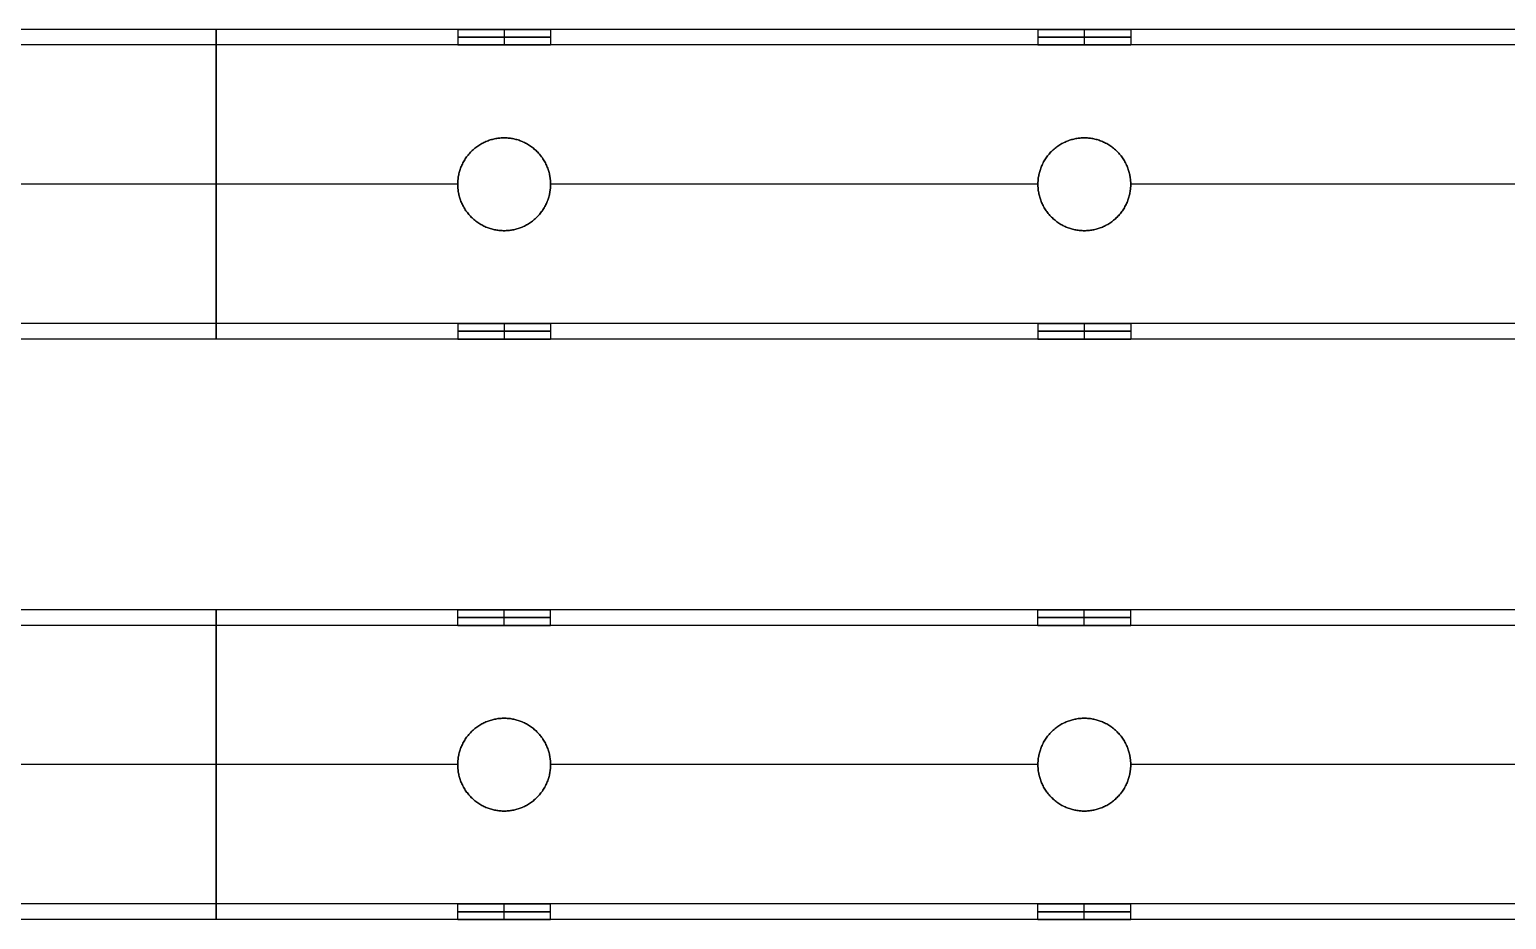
# Model space of a CAD drawing. Header units: millimetres. Extents: x -5956 to -4640, y -5088 to -3772.
# Drawn here: x -5022 to -4831, y -4487.4 to -4372.4 of the extents above; entities that cross this region are included whole.
import ezdxf

# ---------------------------------------------------------------- set-up
doc = ezdxf.new("R2010")
doc.units = ezdxf.units.MM
doc.header["$MEASUREMENT"] = 0
doc.layers.add('staal', color=5, linetype='Continuous', true_color=0x0000ff)

msp = doc.modelspace()

# ---------------------------------------------------------------- linework, layer by layer
at = {"layer": 'staal'}
for p, q in [((-4966.61, -4372.39, -404.81), (-4966.61, -4374.39, -404.81)), ((-4960.61, -4372.39, -398.81), (-4960.61, -4374.39, -398.81)), ((-4960.61, -4372.39, -410.81), (-4960.61, -4374.39, -410.81)), ((-4954.61, -4372.39, -404.81), (-4954.61, -4374.39, -404.81)), ((-4891.61, -4372.39, -404.81), (-4891.61, -4374.39, -404.81)), ((-4885.61, -4372.39, -398.81), (-4885.61, -4374.39, -398.81)), ((-4885.61, -4372.39, -410.81), (-4885.61, -4374.39, -410.81)), ((-4879.61, -4372.39, -404.81), (-4879.61, -4374.39, -404.81)), ((-4960.61, -4386.39, -422.81), (-4960.61, -4386.39, -424.81)), ((-4960.61, -4386.39, -384.81), (-4960.61, -4386.39, -386.81)), ((-4885.61, -4386.39, -422.81), (-4885.61, -4386.39, -424.81)), ((-4885.61, -4386.39, -384.81), (-4885.61, -4386.39, -386.81)), ((-4966.61, -4392.39, -422.81), (-4966.61, -4392.39, -424.81)), ((-4966.61, -4392.39, -384.81), (-4966.61, -4392.39, -386.81)), ((-4954.61, -4392.39, -422.81), (-4954.61, -4392.39, -424.81)), ((-4954.61, -4392.39, -384.81), (-4954.61, -4392.39, -386.81)), ((-4891.61, -4392.39, -422.81), (-4891.61, -4392.39, -424.81)), ((-4891.61, -4392.39, -384.81), (-4891.61, -4392.39, -386.81)), ((-4879.61, -4392.39, -422.81), (-4879.61, -4392.39, -424.81)), ((-4879.61, -4392.39, -384.81), (-4879.61, -4392.39, -386.81)), ((-4960.61, -4398.39, -422.81), (-4960.61, -4398.39, -424.81)), ((-4960.61, -4398.39, -384.81), (-4960.61, -4398.39, -386.81)), ((-4885.61, -4398.39, -422.81), (-4885.61, -4398.39, -424.81)), ((-4885.61, -4398.39, -384.81), (-4885.61, -4398.39, -386.81)), ((-4966.61, -4410.39, -404.81), (-4966.61, -4412.39, -404.81)), ((-4960.61, -4410.39, -398.81), (-4960.61, -4412.39, -398.81)), ((-4960.61, -4410.39, -410.81), (-4960.61, -4412.39, -410.81)), ((-4954.61, -4410.39, -404.81), (-4954.61, -4412.39, -404.81)), ((-4891.61, -4410.39, -404.81), (-4891.61, -4412.39, -404.81)), ((-4885.61, -4410.39, -398.81), (-4885.61, -4412.39, -398.81)), ((-4885.61, -4410.39, -410.81), (-4885.61, -4412.39, -410.81)), ((-4879.61, -4410.39, -404.81), (-4879.61, -4412.39, -404.81)), ((-4966.61, -4449.39, 1641.01), (-4966.61, -4447.39, 1641.01)), ((-4960.61, -4449.39, 1647.01), (-4960.61, -4447.39, 1647.01)), ((-4960.61, -4449.39, 1635.01), (-4960.61, -4447.39, 1635.01)), ((-4954.61, -4449.39, 1641.01), (-4954.61, -4447.39, 1641.01)), ((-4891.61, -4449.39, 1641.01), (-4891.61, -4447.39, 1641.01)), ((-4885.61, -4449.39, 1647.01), (-4885.61, -4447.39, 1647.01)), ((-4885.61, -4449.39, 1635.01), (-4885.61, -4447.39, 1635.01)), ((-4879.61, -4449.39, 1641.01), (-4879.61, -4447.39, 1641.01)), ((-4960.61, -4461.39, 1623.01), (-4960.61, -4461.39, 1621.01)), ((-4960.61, -4461.39, 1661.01), (-4960.61, -4461.39, 1659.01)), ((-4885.61, -4461.39, 1623.01), (-4885.61, -4461.39, 1621.01)), ((-4885.61, -4461.39, 1661.01), (-4885.61, -4461.39, 1659.01)), ((-4966.61, -4467.39, 1623.01), (-4966.61, -4467.39, 1621.01)), ((-4966.61, -4467.39, 1661.01), (-4966.61, -4467.39, 1659.01)), ((-4954.61, -4467.39, 1623.01), (-4954.61, -4467.39, 1621.01)), ((-4954.61, -4467.39, 1661.01), (-4954.61, -4467.39, 1659.01)), ((-4891.61, -4467.39, 1623.01), (-4891.61, -4467.39, 1621.01)), ((-4891.61, -4467.39, 1661.01), (-4891.61, -4467.39, 1659.01)), ((-4879.61, -4467.39, 1623.01), (-4879.61, -4467.39, 1621.01)), ((-4879.61, -4467.39, 1661.01), (-4879.61, -4467.39, 1659.01)), ((-4960.61, -4473.39, 1623.01), (-4960.61, -4473.39, 1621.01)), ((-4960.61, -4473.39, 1661.01), (-4960.61, -4473.39, 1659.01)), ((-4885.61, -4473.39, 1623.01), (-4885.61, -4473.39, 1621.01)), ((-4885.61, -4473.39, 1661.01), (-4885.61, -4473.39, 1659.01)), ((-4966.61, -4487.39, 1641.01), (-4966.61, -4485.39, 1641.01)), ((-4960.61, -4487.39, 1647.01), (-4960.61, -4485.39, 1647.01)), ((-4960.61, -4487.39, 1635.01), (-4960.61, -4485.39, 1635.01)), ((-4954.61, -4487.39, 1641.01), (-4954.61, -4485.39, 1641.01)), ((-4891.61, -4487.39, 1641.01), (-4891.61, -4485.39, 1641.01)), ((-4885.61, -4487.39, 1647.01), (-4885.61, -4485.39, 1647.01)), ((-4885.61, -4487.39, 1635.01), (-4885.61, -4485.39, 1635.01)), ((-4879.61, -4487.39, 1641.01), (-4879.61, -4485.39, 1641.01))]:
    msp.add_line(p, q, dxfattribs=at)
for points in [[(-4680.11, -4372.39, -424.81), (-4997.86, -4372.39, -424.81), (-5315.61, -4372.39, -424.81)], [(-4680.11, -4372.39, -384.81), (-4997.86, -4372.39, -384.81), (-5315.61, -4372.39, -384.81)], [(-4966.61, -4372.39, -404.81), (-4998.11, -4372.39, -404.81), (-5029.61, -4372.39, -404.81)], [(-4997.86, -4372.39, -424.81), (-4997.86, -4392.39, -424.81), (-4997.86, -4412.39, -424.81)], [(-4997.86, -4412.39, -384.81), (-4997.86, -4392.39, -384.81), (-4997.86, -4372.39, -384.81)], [(-4997.86, -4372.39, -384.81), (-4997.86, -4372.39, -404.81), (-4997.86, -4372.39, -424.81)], [(-4891.61, -4372.39, -404.81), (-4923.11, -4372.39, -404.81), (-4954.61, -4372.39, -404.81)], [(-4816.61, -4372.39, -404.81), (-4848.11, -4372.39, -404.81), (-4879.61, -4372.39, -404.81)], [(-4680.11, -4374.39, -422.81), (-4997.86, -4374.39, -422.81), (-5315.61, -4374.39, -422.81)], [(-4680.11, -4374.39, -386.81), (-4997.86, -4374.39, -386.81), (-5315.61, -4374.39, -386.81)], [(-4966.61, -4374.39, -404.81), (-4998.11, -4374.39, -404.81), (-5029.61, -4374.39, -404.81)], [(-4997.86, -4410.39, -422.81), (-4997.86, -4392.39, -422.81), (-4997.86, -4374.39, -422.81)], [(-4997.86, -4374.39, -422.81), (-4997.86, -4374.39, -404.81), (-4997.86, -4374.39, -386.81)], [(-4997.86, -4374.39, -386.81), (-4997.86, -4392.39, -386.81), (-4997.86, -4410.39, -386.81)], [(-4891.61, -4374.39, -404.81), (-4923.11, -4374.39, -404.81), (-4954.61, -4374.39, -404.81)], [(-4816.61, -4374.39, -404.81), (-4848.11, -4374.39, -404.81), (-4879.61, -4374.39, -404.81)], [(-4966.61, -4392.39, -424.81), (-4998.11, -4392.39, -424.81), (-5029.61, -4392.39, -424.81)], [(-4966.61, -4392.39, -384.81), (-4998.11, -4392.39, -384.81), (-5029.61, -4392.39, -384.81)], [(-4966.61, -4392.39, -422.81), (-4998.11, -4392.39, -422.81), (-5029.61, -4392.39, -422.81)], [(-4966.61, -4392.39, -386.81), (-4998.11, -4392.39, -386.81), (-5029.61, -4392.39, -386.81)], [(-4891.61, -4392.39, -424.81), (-4923.11, -4392.39, -424.81), (-4954.61, -4392.39, -424.81)], [(-4891.61, -4392.39, -384.81), (-4923.11, -4392.39, -384.81), (-4954.61, -4392.39, -384.81)], [(-4891.61, -4392.39, -422.81), (-4923.11, -4392.39, -422.81), (-4954.61, -4392.39, -422.81)], [(-4891.61, -4392.39, -386.81), (-4923.11, -4392.39, -386.81), (-4954.61, -4392.39, -386.81)], [(-4816.61, -4392.39, -424.81), (-4848.11, -4392.39, -424.81), (-4879.61, -4392.39, -424.81)], [(-4816.61, -4392.39, -384.81), (-4848.11, -4392.39, -384.81), (-4879.61, -4392.39, -384.81)], [(-4816.61, -4392.39, -422.81), (-4848.11, -4392.39, -422.81), (-4879.61, -4392.39, -422.81)], [(-4816.61, -4392.39, -386.81), (-4848.11, -4392.39, -386.81), (-4879.61, -4392.39, -386.81)], [(-4680.11, -4410.39, -422.81), (-4997.86, -4410.39, -422.81), (-5315.61, -4410.39, -422.81)], [(-4680.11, -4410.39, -386.81), (-4997.86, -4410.39, -386.81), (-5315.61, -4410.39, -386.81)], [(-4966.61, -4410.39, -404.81), (-4998.11, -4410.39, -404.81), (-5029.61, -4410.39, -404.81)], [(-4997.86, -4410.39, -386.81), (-4997.86, -4410.39, -404.81), (-4997.86, -4410.39, -422.81)], [(-4891.61, -4410.39, -404.81), (-4923.11, -4410.39, -404.81), (-4954.61, -4410.39, -404.81)], [(-4816.61, -4410.39, -404.81), (-4848.11, -4410.39, -404.81), (-4879.61, -4410.39, -404.81)], [(-4680.11, -4412.39, -424.81), (-4997.86, -4412.39, -424.81), (-5315.61, -4412.39, -424.81)], [(-4680.11, -4412.39, -384.81), (-4997.86, -4412.39, -384.81), (-5315.61, -4412.39, -384.81)], [(-4966.61, -4412.39, -404.81), (-4998.11, -4412.39, -404.81), (-5029.61, -4412.39, -404.81)], [(-4997.86, -4412.39, -424.81), (-4997.86, -4412.39, -404.81), (-4997.86, -4412.39, -384.81)], [(-4891.61, -4412.39, -404.81), (-4923.11, -4412.39, -404.81), (-4954.61, -4412.39, -404.81)], [(-4816.61, -4412.39, -404.81), (-4848.11, -4412.39, -404.81), (-4879.61, -4412.39, -404.81)], [(-4680.11, -4447.39, 1621.01), (-4997.86, -4447.39, 1621.01), (-5315.61, -4447.39, 1621.01)], [(-4680.11, -4447.39, 1661.01), (-4997.86, -4447.39, 1661.01), (-5315.61, -4447.39, 1661.01)], [(-4966.61, -4447.39, 1641.01), (-4998.11, -4447.39, 1641.01), (-5029.61, -4447.39, 1641.01)], [(-4997.86, -4487.39, 1621.01), (-4997.86, -4467.39, 1621.01), (-4997.86, -4447.39, 1621.01)], [(-4997.86, -4447.39, 1621.01), (-4997.86, -4447.39, 1641.01), (-4997.86, -4447.39, 1661.01)], [(-4997.86, -4447.39, 1661.01), (-4997.86, -4467.39, 1661.01), (-4997.86, -4487.39, 1661.01)], [(-4891.61, -4447.39, 1641.01), (-4923.11, -4447.39, 1641.01), (-4954.61, -4447.39, 1641.01)], [(-4816.61, -4447.39, 1641.01), (-4848.11, -4447.39, 1641.01), (-4879.61, -4447.39, 1641.01)], [(-4680.11, -4449.39, 1623.01), (-4997.86, -4449.39, 1623.01), (-5315.61, -4449.39, 1623.01)], [(-4680.11, -4449.39, 1659.01), (-4997.86, -4449.39, 1659.01), (-5315.61, -4449.39, 1659.01)], [(-4966.61, -4449.39, 1641.01), (-4998.11, -4449.39, 1641.01), (-5029.61, -4449.39, 1641.01)], [(-4997.86, -4449.39, 1659.01), (-4997.86, -4449.39, 1641.01), (-4997.86, -4449.39, 1623.01)], [(-4997.86, -4449.39, 1623.01), (-4997.86, -4467.39, 1623.01), (-4997.86, -4485.39, 1623.01)], [(-4997.86, -4485.39, 1659.01), (-4997.86, -4467.39, 1659.01), (-4997.86, -4449.39, 1659.01)], [(-4891.61, -4449.39, 1641.01), (-4923.11, -4449.39, 1641.01), (-4954.61, -4449.39, 1641.01)], [(-4816.61, -4449.39, 1641.01), (-4848.11, -4449.39, 1641.01), (-4879.61, -4449.39, 1641.01)], [(-4966.61, -4467.39, 1621.01), (-4998.11, -4467.39, 1621.01), (-5029.61, -4467.39, 1621.01)], [(-4966.61, -4467.39, 1661.01), (-4998.11, -4467.39, 1661.01), (-5029.61, -4467.39, 1661.01)], [(-4966.61, -4467.39, 1623.01), (-4998.11, -4467.39, 1623.01), (-5029.61, -4467.39, 1623.01)], [(-4966.61, -4467.39, 1659.01), (-4998.11, -4467.39, 1659.01), (-5029.61, -4467.39, 1659.01)], [(-4891.61, -4467.39, 1621.01), (-4923.11, -4467.39, 1621.01), (-4954.61, -4467.39, 1621.01)], [(-4891.61, -4467.39, 1661.01), (-4923.11, -4467.39, 1661.01), (-4954.61, -4467.39, 1661.01)], [(-4891.61, -4467.39, 1623.01), (-4923.11, -4467.39, 1623.01), (-4954.61, -4467.39, 1623.01)], [(-4891.61, -4467.39, 1659.01), (-4923.11, -4467.39, 1659.01), (-4954.61, -4467.39, 1659.01)], [(-4816.61, -4467.39, 1621.01), (-4848.11, -4467.39, 1621.01), (-4879.61, -4467.39, 1621.01)], [(-4816.61, -4467.39, 1661.01), (-4848.11, -4467.39, 1661.01), (-4879.61, -4467.39, 1661.01)], [(-4816.61, -4467.39, 1623.01), (-4848.11, -4467.39, 1623.01), (-4879.61, -4467.39, 1623.01)], [(-4816.61, -4467.39, 1659.01), (-4848.11, -4467.39, 1659.01), (-4879.61, -4467.39, 1659.01)], [(-4680.11, -4485.39, 1623.01), (-4997.86, -4485.39, 1623.01), (-5315.61, -4485.39, 1623.01)], [(-4680.11, -4485.39, 1659.01), (-4997.86, -4485.39, 1659.01), (-5315.61, -4485.39, 1659.01)], [(-4966.61, -4485.39, 1641.01), (-4998.11, -4485.39, 1641.01), (-5029.61, -4485.39, 1641.01)], [(-4997.86, -4485.39, 1623.01), (-4997.86, -4485.39, 1641.01), (-4997.86, -4485.39, 1659.01)], [(-4891.61, -4485.39, 1641.01), (-4923.11, -4485.39, 1641.01), (-4954.61, -4485.39, 1641.01)], [(-4816.61, -4485.39, 1641.01), (-4848.11, -4485.39, 1641.01), (-4879.61, -4485.39, 1641.01)], [(-4680.11, -4487.39, 1621.01), (-4997.86, -4487.39, 1621.01), (-5315.61, -4487.39, 1621.01)], [(-4680.11, -4487.39, 1661.01), (-4997.86, -4487.39, 1661.01), (-5315.61, -4487.39, 1661.01)], [(-4966.61, -4487.39, 1641.01), (-4998.11, -4487.39, 1641.01), (-5029.61, -4487.39, 1641.01)], [(-4997.86, -4487.39, 1661.01), (-4997.86, -4487.39, 1641.01), (-4997.86, -4487.39, 1621.01)], [(-4891.61, -4487.39, 1641.01), (-4923.11, -4487.39, 1641.01), (-4954.61, -4487.39, 1641.01)], [(-4816.61, -4487.39, 1641.01), (-4848.11, -4487.39, 1641.01), (-4879.61, -4487.39, 1641.01)]]:
    msp.add_open_spline(points, degree=2, dxfattribs=at)
for points, weights, knots in [([(-4960.61, -4372.39, -398.81), (-4966.61, -4372.39, -398.81), (-4966.61, -4372.39, -404.81), (-4966.61, -4372.39, -410.81), (-4960.61, -4372.39, -410.81), (-4954.61, -4372.39, -410.81), (-4954.61, -4372.39, -404.81), (-4954.61, -4372.39, -398.81), (-4960.61, -4372.39, -398.81)], [1, 0.707106781187, 1, 0.707106781187, 1, 0.707106781187, 1, 0.707106781187, 1], [0, 0, 0, 7.853982, 7.853982, 15.707963, 15.707963, 23.561945, 23.561945, 31.415927, 31.415927, 31.415927]), ([(-4960.61, -4373.39, -398.81), (-4966.61, -4373.39, -398.81), (-4966.61, -4373.39, -404.81), (-4966.61, -4373.39, -410.81), (-4960.61, -4373.39, -410.81), (-4954.61, -4373.39, -410.81), (-4954.61, -4373.39, -404.81), (-4954.61, -4373.39, -398.81), (-4960.61, -4373.39, -398.81)], [1, 0.707106781187, 1, 0.707106781187, 1, 0.707106781187, 1, 0.707106781187, 1], [0, 0, 0, 7.853982, 7.853982, 15.707963, 15.707963, 23.561945, 23.561945, 31.415927, 31.415927, 31.415927]), ([(-4885.61, -4372.39, -398.81), (-4891.61, -4372.39, -398.81), (-4891.61, -4372.39, -404.81), (-4891.61, -4372.39, -410.81), (-4885.61, -4372.39, -410.81), (-4879.61, -4372.39, -410.81), (-4879.61, -4372.39, -404.81), (-4879.61, -4372.39, -398.81), (-4885.61, -4372.39, -398.81)], [1, 0.707106781187, 1, 0.707106781187, 1, 0.707106781187, 1, 0.707106781187, 1], [0, 0, 0, 7.853982, 7.853982, 15.707963, 15.707963, 23.561945, 23.561945, 31.415927, 31.415927, 31.415927]), ([(-4885.61, -4373.39, -398.81), (-4891.61, -4373.39, -398.81), (-4891.61, -4373.39, -404.81), (-4891.61, -4373.39, -410.81), (-4885.61, -4373.39, -410.81), (-4879.61, -4373.39, -410.81), (-4879.61, -4373.39, -404.81), (-4879.61, -4373.39, -398.81), (-4885.61, -4373.39, -398.81)], [1, 0.707106781187, 1, 0.707106781187, 1, 0.707106781187, 1, 0.707106781187, 1], [0, 0, 0, 7.853982, 7.853982, 15.707963, 15.707963, 23.561945, 23.561945, 31.415927, 31.415927, 31.415927]), ([(-4960.61, -4374.39, -398.81), (-4954.61, -4374.39, -398.81), (-4954.61, -4374.39, -404.81), (-4954.61, -4374.39, -410.81), (-4960.61, -4374.39, -410.81), (-4966.61, -4374.39, -410.81), (-4966.61, -4374.39, -404.81), (-4966.61, -4374.39, -398.81), (-4960.61, -4374.39, -398.81)], [1, 0.707106781187, 1, 0.707106781187, 1, 0.707106781187, 1, 0.707106851018, 0.999999860338], [-31.415927, -31.415927, -31.415927, -23.561944, -23.561944, -15.707962, -15.707962, -7.85398, -7.85398, 0, 0, 0]), ([(-4885.61, -4374.39, -398.81), (-4879.61, -4374.39, -398.81), (-4879.61, -4374.39, -404.81), (-4879.61, -4374.39, -410.81), (-4885.61, -4374.39, -410.81), (-4891.61, -4374.39, -410.81), (-4891.61, -4374.39, -404.81), (-4891.61, -4374.39, -398.81), (-4885.61, -4374.39, -398.81)], [1, 0.707106781187, 1, 0.707106781187, 1, 0.707106781187, 1, 0.707106781187, 1], [-31.415927, -31.415927, -31.415927, -23.561945, -23.561945, -15.707963, -15.707963, -7.853982, -7.853982, 0, 0, 0]), ([(-4960.61, -4398.39, -424.81), (-4954.61, -4398.39, -424.81), (-4954.61, -4392.39, -424.81), (-4954.61, -4386.39, -424.81), (-4960.61, -4386.39, -424.81), (-4966.61, -4386.39, -424.81), (-4966.61, -4392.39, -424.81), (-4966.61, -4398.39, -424.81), (-4960.61, -4398.39, -424.81)], [1, 0.707106781187, 1, 0.707106781187, 1, 0.707106781187, 1, 0.707106781187, 1], [-31.415927, -31.415927, -31.415927, -23.561945, -23.561945, -15.707963, -15.707963, -7.853982, -7.853982, 0, 0, 0]), ([(-4960.61, -4398.39, -384.81), (-4966.61, -4398.39, -384.81), (-4966.61, -4392.39, -384.81), (-4966.61, -4386.39, -384.81), (-4960.61, -4386.39, -384.81), (-4954.61, -4386.39, -384.81), (-4954.61, -4392.39, -384.81), (-4954.61, -4398.39, -384.81), (-4960.61, -4398.39, -384.81)], [1, 0.707106781187, 1, 0.707106781187, 1, 0.707106781187, 1, 0.707106781187, 1], [0, 0, 0, 7.853982, 7.853982, 15.707963, 15.707963, 23.561945, 23.561945, 31.415927, 31.415927, 31.415927]), ([(-4960.61, -4398.39, -422.81), (-4966.61, -4398.39, -422.81), (-4966.61, -4392.39, -422.81), (-4966.61, -4386.39, -422.81), (-4960.61, -4386.39, -422.81), (-4954.61, -4386.39, -422.81), (-4954.61, -4392.39, -422.81), (-4954.61, -4398.39, -422.81), (-4960.61, -4398.39, -422.81)], [1, 0.707106781187, 1, 0.707106781187, 1, 0.707106781187, 1, 0.707106781187, 1], [0, 0, 0, 7.853982, 7.853982, 15.707963, 15.707963, 23.561945, 23.561945, 31.415927, 31.415927, 31.415927]), ([(-4960.61, -4398.39, -386.81), (-4954.61, -4398.39, -386.81), (-4954.61, -4392.39, -386.81), (-4954.61, -4386.39, -386.81), (-4960.61, -4386.39, -386.81), (-4966.61, -4386.39, -386.81), (-4966.61, -4392.39, -386.81), (-4966.61, -4398.39, -386.81), (-4960.61, -4398.39, -386.81)], [1, 0.707106781187, 1, 0.707106781187, 1, 0.707106781187, 1, 0.707106781187, 1], [-31.415927, -31.415927, -31.415927, -23.561945, -23.561945, -15.707963, -15.707963, -7.853982, -7.853982, 0, 0, 0]), ([(-4960.61, -4398.39, -423.81), (-4966.61, -4398.39, -423.81), (-4966.61, -4392.39, -423.81), (-4966.61, -4386.39, -423.81), (-4960.61, -4386.39, -423.81), (-4954.61, -4386.39, -423.81), (-4954.61, -4392.39, -423.81), (-4954.61, -4398.39, -423.81), (-4960.61, -4398.39, -423.81)], [1, 0.707106781187, 1, 0.707106781187, 1, 0.707106781187, 1, 0.707106781187, 1], [0, 0, 0, 7.853982, 7.853982, 15.707963, 15.707963, 23.561945, 23.561945, 31.415927, 31.415927, 31.415927]), ([(-4960.61, -4398.39, -385.81), (-4966.61, -4398.39, -385.81), (-4966.61, -4392.39, -385.81), (-4966.61, -4386.39, -385.81), (-4960.61, -4386.39, -385.81), (-4954.61, -4386.39, -385.81), (-4954.61, -4392.39, -385.81), (-4954.61, -4398.39, -385.81), (-4960.61, -4398.39, -385.81)], [1, 0.707106781187, 1, 0.707106781187, 1, 0.707106781187, 1, 0.707106781187, 1], [0, 0, 0, 7.853982, 7.853982, 15.707963, 15.707963, 23.561945, 23.561945, 31.415927, 31.415927, 31.415927]), ([(-4885.61, -4398.39, -424.81), (-4879.61, -4398.39, -424.81), (-4879.61, -4392.39, -424.81), (-4879.61, -4386.39, -424.81), (-4885.61, -4386.39, -424.81), (-4891.61, -4386.39, -424.81), (-4891.61, -4392.39, -424.81), (-4891.61, -4398.39, -424.81), (-4885.61, -4398.39, -424.81)], [1, 0.707106781187, 1, 0.707106781187, 1, 0.707106781187, 1, 0.707106781187, 1], [-31.415927, -31.415927, -31.415927, -23.561945, -23.561945, -15.707963, -15.707963, -7.853982, -7.853982, 0, 0, 0]), ([(-4885.61, -4398.39, -384.81), (-4891.61, -4398.39, -384.81), (-4891.61, -4392.39, -384.81), (-4891.61, -4386.39, -384.81), (-4885.61, -4386.39, -384.81), (-4879.61, -4386.39, -384.81), (-4879.61, -4392.39, -384.81), (-4879.61, -4398.39, -384.81), (-4885.61, -4398.39, -384.81)], [1, 0.707106781187, 1, 0.707106781187, 1, 0.707106781187, 1, 0.707106781187, 1], [0, 0, 0, 7.853982, 7.853982, 15.707963, 15.707963, 23.561945, 23.561945, 31.415927, 31.415927, 31.415927]), ([(-4885.61, -4398.39, -422.81), (-4891.61, -4398.39, -422.81), (-4891.61, -4392.39, -422.81), (-4891.61, -4386.39, -422.81), (-4885.61, -4386.39, -422.81), (-4879.61, -4386.39, -422.81), (-4879.61, -4392.39, -422.81), (-4879.61, -4398.39, -422.81), (-4885.61, -4398.39, -422.81)], [1, 0.707106781187, 1, 0.707106781187, 1, 0.707106781187, 1, 0.707106781187, 1], [0, 0, 0, 7.853982, 7.853982, 15.707963, 15.707963, 23.561945, 23.561945, 31.415927, 31.415927, 31.415927]), ([(-4885.61, -4398.39, -386.81), (-4879.61, -4398.39, -386.81), (-4879.61, -4392.39, -386.81), (-4879.61, -4386.39, -386.81), (-4885.61, -4386.39, -386.81), (-4891.61, -4386.39, -386.81), (-4891.61, -4392.39, -386.81), (-4891.61, -4398.39, -386.81), (-4885.61, -4398.39, -386.81)], [1, 0.707106781187, 1, 0.707106781187, 1, 0.707106781187, 1, 0.707106781187, 1], [-31.415927, -31.415927, -31.415927, -23.561945, -23.561945, -15.707963, -15.707963, -7.853982, -7.853982, 0, 0, 0]), ([(-4885.61, -4398.39, -423.81), (-4891.61, -4398.39, -423.81), (-4891.61, -4392.39, -423.81), (-4891.61, -4386.39, -423.81), (-4885.61, -4386.39, -423.81), (-4879.61, -4386.39, -423.81), (-4879.61, -4392.39, -423.81), (-4879.61, -4398.39, -423.81), (-4885.61, -4398.39, -423.81)], [1, 0.707106781187, 1, 0.707106781187, 1, 0.707106781187, 1, 0.707106781187, 1], [0, 0, 0, 7.853982, 7.853982, 15.707963, 15.707963, 23.561945, 23.561945, 31.415927, 31.415927, 31.415927]), ([(-4885.61, -4398.39, -385.81), (-4891.61, -4398.39, -385.81), (-4891.61, -4392.39, -385.81), (-4891.61, -4386.39, -385.81), (-4885.61, -4386.39, -385.81), (-4879.61, -4386.39, -385.81), (-4879.61, -4392.39, -385.81), (-4879.61, -4398.39, -385.81), (-4885.61, -4398.39, -385.81)], [1, 0.707106781187, 1, 0.707106781187, 1, 0.707106781187, 1, 0.707106781187, 1], [0, 0, 0, 7.853982, 7.853982, 15.707963, 15.707963, 23.561945, 23.561945, 31.415927, 31.415927, 31.415927]), ([(-4960.61, -4410.39, -398.81), (-4966.61, -4410.39, -398.81), (-4966.61, -4410.39, -404.81), (-4966.61, -4410.39, -410.81), (-4960.61, -4410.39, -410.81), (-4954.61, -4410.39, -410.81), (-4954.61, -4410.39, -404.81), (-4954.61, -4410.39, -398.81), (-4960.61, -4410.39, -398.81)], [1, 0.707106781187, 1, 0.707106781187, 1, 0.707106781187, 1, 0.707106781187, 1], [0, 0, 0, 7.853982, 7.853982, 15.707963, 15.707963, 23.561945, 23.561945, 31.415927, 31.415927, 31.415927]), ([(-4885.61, -4410.39, -398.81), (-4891.61, -4410.39, -398.81), (-4891.61, -4410.39, -404.81), (-4891.61, -4410.39, -410.81), (-4885.61, -4410.39, -410.81), (-4879.61, -4410.39, -410.81), (-4879.61, -4410.39, -404.81), (-4879.61, -4410.39, -398.81), (-4885.61, -4410.39, -398.81)], [0.999999860338, 0.707106851018, 1, 0.707106781187, 1, 0.707106781187, 1, 0.707106851018, 0.999999860338], [0, 0, 0, 7.853981, 7.853981, 15.707963, 15.707963, 23.561946, 23.561946, 31.415927, 31.415927, 31.415927]), ([(-4960.61, -4411.39, -398.81), (-4966.61, -4411.39, -398.81), (-4966.61, -4411.39, -404.81), (-4966.61, -4411.39, -410.81), (-4960.61, -4411.39, -410.81), (-4954.61, -4411.39, -410.81), (-4954.61, -4411.39, -404.81), (-4954.61, -4411.39, -398.81), (-4960.61, -4411.39, -398.81)], [1, 0.707106781187, 1, 0.707106781187, 1, 0.707106781187, 1, 0.707106781187, 1], [0, 0, 0, 7.853982, 7.853982, 15.707963, 15.707963, 23.561945, 23.561945, 31.415927, 31.415927, 31.415927]), ([(-4885.61, -4411.39, -398.81), (-4891.61, -4411.39, -398.81), (-4891.61, -4411.39, -404.81), (-4891.61, -4411.39, -410.81), (-4885.61, -4411.39, -410.81), (-4879.61, -4411.39, -410.81), (-4879.61, -4411.39, -404.81), (-4879.61, -4411.39, -398.81), (-4885.61, -4411.39, -398.81)], [1, 0.707106781187, 1, 0.707106781187, 1, 0.707106781187, 1, 0.707106781187, 1], [0, 0, 0, 7.853982, 7.853982, 15.707963, 15.707963, 23.561945, 23.561945, 31.415927, 31.415927, 31.415927]), ([(-4960.61, -4412.39, -398.81), (-4954.61, -4412.39, -398.81), (-4954.61, -4412.39, -404.81), (-4954.61, -4412.39, -410.81), (-4960.61, -4412.39, -410.81), (-4966.61, -4412.39, -410.81), (-4966.61, -4412.39, -404.81), (-4966.61, -4412.39, -398.81), (-4960.61, -4412.39, -398.81)], [1, 0.707106781187, 1, 0.707106781187, 1, 0.707106781187, 1, 0.707106781187, 1], [-31.415927, -31.415927, -31.415927, -23.561945, -23.561945, -15.707963, -15.707963, -7.853982, -7.853982, 0, 0, 0]), ([(-4885.61, -4412.39, -398.81), (-4879.61, -4412.39, -398.81), (-4879.61, -4412.39, -404.81), (-4879.61, -4412.39, -410.81), (-4885.61, -4412.39, -410.81), (-4891.61, -4412.39, -410.81), (-4891.61, -4412.39, -404.81), (-4891.61, -4412.39, -398.81), (-4885.61, -4412.39, -398.81)], [1, 0.707106781187, 1, 0.707106781187, 1, 0.707106781187, 1, 0.707106781187, 1], [-31.415927, -31.415927, -31.415927, -23.561945, -23.561945, -15.707963, -15.707963, -7.853982, -7.853982, 0, 0, 0]), ([(-4960.61, -4447.39, 1647.01), (-4954.61, -4447.39, 1647.01), (-4954.61, -4447.39, 1641.01), (-4954.61, -4447.39, 1635.01), (-4960.61, -4447.39, 1635.01), (-4966.61, -4447.39, 1635.01), (-4966.61, -4447.39, 1641.01), (-4966.61, -4447.39, 1647.01), (-4960.61, -4447.39, 1647.01)], [1, 0.707106781187, 1, 0.707106781187, 1, 0.707106781187, 1, 0.707106781187, 1], [-31.415927, -31.415927, -31.415927, -23.561945, -23.561945, -15.707963, -15.707963, -7.853982, -7.853982, 0, 0, 0]), ([(-4960.61, -4448.39, 1647.01), (-4966.61, -4448.39, 1647.01), (-4966.61, -4448.39, 1641.01), (-4966.61, -4448.39, 1635.01), (-4960.61, -4448.39, 1635.01), (-4954.61, -4448.39, 1635.01), (-4954.61, -4448.39, 1641.01), (-4954.61, -4448.39, 1647.01), (-4960.61, -4448.39, 1647.01)], [1, 0.707106781187, 1, 0.707106781187, 1, 0.707106781187, 1, 0.707106781187, 1], [0, 0, 0, 7.853982, 7.853982, 15.707963, 15.707963, 23.561945, 23.561945, 31.415927, 31.415927, 31.415927]), ([(-4885.61, -4447.39, 1647.01), (-4879.61, -4447.39, 1647.01), (-4879.61, -4447.39, 1641.01), (-4879.61, -4447.39, 1635.01), (-4885.61, -4447.39, 1635.01), (-4891.61, -4447.39, 1635.01), (-4891.61, -4447.39, 1641.01), (-4891.61, -4447.39, 1647.01), (-4885.61, -4447.39, 1647.01)], [1, 0.707106781187, 1, 0.707106781187, 1, 0.707106781187, 1, 0.707106781187, 1], [-31.415927, -31.415927, -31.415927, -23.561945, -23.561945, -15.707963, -15.707963, -7.853982, -7.853982, 0, 0, 0]), ([(-4885.61, -4448.39, 1647.01), (-4891.61, -4448.39, 1647.01), (-4891.61, -4448.39, 1641.01), (-4891.61, -4448.39, 1635.01), (-4885.61, -4448.39, 1635.01), (-4879.61, -4448.39, 1635.01), (-4879.61, -4448.39, 1641.01), (-4879.61, -4448.39, 1647.01), (-4885.61, -4448.39, 1647.01)], [1, 0.707106781187, 1, 0.707106781187, 1, 0.707106781187, 1, 0.707106781187, 1], [0, 0, 0, 7.853982, 7.853982, 15.707963, 15.707963, 23.561945, 23.561945, 31.415927, 31.415927, 31.415927]), ([(-4960.61, -4449.39, 1647.01), (-4966.61, -4449.39, 1647.01), (-4966.61, -4449.39, 1641.01), (-4966.61, -4449.39, 1635.01), (-4960.61, -4449.39, 1635.01), (-4954.61, -4449.39, 1635.01), (-4954.61, -4449.39, 1641.01), (-4954.61, -4449.39, 1647.01), (-4960.61, -4449.39, 1647.01)], [1, 0.707106781187, 1, 0.707106781187, 1, 0.707106781187, 1, 0.707106781187, 1], [0, 0, 0, 7.853982, 7.853982, 15.707963, 15.707963, 23.561945, 23.561945, 31.415927, 31.415927, 31.415927]), ([(-4885.61, -4449.39, 1647.01), (-4891.61, -4449.39, 1647.01), (-4891.61, -4449.39, 1641.01), (-4891.61, -4449.39, 1635.01), (-4885.61, -4449.39, 1635.01), (-4879.61, -4449.39, 1635.01), (-4879.61, -4449.39, 1641.01), (-4879.61, -4449.39, 1647.01), (-4885.61, -4449.39, 1647.01)], [0.999999860338, 0.707106851018, 1, 0.707106781187, 1, 0.707106781187, 1, 0.707106851018, 0.999999860338], [0, 0, 0, 7.853981, 7.853981, 15.707963, 15.707963, 23.561946, 23.561946, 31.415927, 31.415927, 31.415927]), ([(-4960.61, -4461.39, 1621.01), (-4954.61, -4461.39, 1621.01), (-4954.61, -4467.39, 1621.01), (-4954.61, -4473.39, 1621.01), (-4960.61, -4473.39, 1621.01), (-4966.61, -4473.39, 1621.01), (-4966.61, -4467.39, 1621.01), (-4966.61, -4461.39, 1621.01), (-4960.61, -4461.39, 1621.01)], [1, 0.707106781187, 1, 0.707106781187, 1, 0.707106781187, 1, 0.707106781187, 1], [-31.415927, -31.415927, -31.415927, -23.561945, -23.561945, -15.707963, -15.707963, -7.853982, -7.853982, 0, 0, 0]), ([(-4960.61, -4461.39, 1661.01), (-4966.61, -4461.39, 1661.01), (-4966.61, -4467.39, 1661.01), (-4966.61, -4473.39, 1661.01), (-4960.61, -4473.39, 1661.01), (-4954.61, -4473.39, 1661.01), (-4954.61, -4467.39, 1661.01), (-4954.61, -4461.39, 1661.01), (-4960.61, -4461.39, 1661.01)], [1, 0.707106781187, 1, 0.707106781187, 1, 0.707106781187, 1, 0.707106781187, 1], [0, 0, 0, 7.853982, 7.853982, 15.707963, 15.707963, 23.561945, 23.561945, 31.415927, 31.415927, 31.415927]), ([(-4960.61, -4461.39, 1623.01), (-4966.61, -4461.39, 1623.01), (-4966.61, -4467.39, 1623.01), (-4966.61, -4473.39, 1623.01), (-4960.61, -4473.39, 1623.01), (-4954.61, -4473.39, 1623.01), (-4954.61, -4467.39, 1623.01), (-4954.61, -4461.39, 1623.01), (-4960.61, -4461.39, 1623.01)], [1, 0.707106781187, 1, 0.707106781187, 1, 0.707106781187, 1, 0.707106781187, 1], [0, 0, 0, 7.853982, 7.853982, 15.707963, 15.707963, 23.561945, 23.561945, 31.415927, 31.415927, 31.415927]), ([(-4960.61, -4461.39, 1659.01), (-4954.61, -4461.39, 1659.01), (-4954.61, -4467.39, 1659.01), (-4954.61, -4473.39, 1659.01), (-4960.61, -4473.39, 1659.01), (-4966.61, -4473.39, 1659.01), (-4966.61, -4467.39, 1659.01), (-4966.61, -4461.39, 1659.01), (-4960.61, -4461.39, 1659.01)], [1, 0.707106781187, 1, 0.707106781187, 1, 0.707106781187, 1, 0.707106781187, 1], [-31.415927, -31.415927, -31.415927, -23.561945, -23.561945, -15.707963, -15.707963, -7.853982, -7.853982, 0, 0, 0]), ([(-4960.61, -4461.39, 1622.01), (-4966.61, -4461.39, 1622.01), (-4966.61, -4467.39, 1622.01), (-4966.61, -4473.39, 1622.01), (-4960.61, -4473.39, 1622.01), (-4954.61, -4473.39, 1622.01), (-4954.61, -4467.39, 1622.01), (-4954.61, -4461.39, 1622.01), (-4960.61, -4461.39, 1622.01)], [1, 0.707106781187, 1, 0.707106781187, 1, 0.707106781187, 1, 0.707106781187, 1], [0, 0, 0, 7.853982, 7.853982, 15.707963, 15.707963, 23.561945, 23.561945, 31.415927, 31.415927, 31.415927]), ([(-4960.61, -4461.39, 1660.01), (-4966.61, -4461.39, 1660.01), (-4966.61, -4467.39, 1660.01), (-4966.61, -4473.39, 1660.01), (-4960.61, -4473.39, 1660.01), (-4954.61, -4473.39, 1660.01), (-4954.61, -4467.39, 1660.01), (-4954.61, -4461.39, 1660.01), (-4960.61, -4461.39, 1660.01)], [1, 0.707106781187, 1, 0.707106781187, 1, 0.707106781187, 1, 0.707106781187, 1], [0, 0, 0, 7.853982, 7.853982, 15.707963, 15.707963, 23.561945, 23.561945, 31.415927, 31.415927, 31.415927]), ([(-4885.61, -4461.39, 1621.01), (-4879.61, -4461.39, 1621.01), (-4879.61, -4467.39, 1621.01), (-4879.61, -4473.39, 1621.01), (-4885.61, -4473.39, 1621.01), (-4891.61, -4473.39, 1621.01), (-4891.61, -4467.39, 1621.01), (-4891.61, -4461.39, 1621.01), (-4885.61, -4461.39, 1621.01)], [1, 0.707106781187, 1, 0.707106781187, 1, 0.707106781187, 1, 0.707106781187, 1], [-31.415927, -31.415927, -31.415927, -23.561945, -23.561945, -15.707963, -15.707963, -7.853982, -7.853982, 0, 0, 0]), ([(-4885.61, -4461.39, 1661.01), (-4891.61, -4461.39, 1661.01), (-4891.61, -4467.39, 1661.01), (-4891.61, -4473.39, 1661.01), (-4885.61, -4473.39, 1661.01), (-4879.61, -4473.39, 1661.01), (-4879.61, -4467.39, 1661.01), (-4879.61, -4461.39, 1661.01), (-4885.61, -4461.39, 1661.01)], [1, 0.707106781187, 1, 0.707106781187, 1, 0.707106781187, 1, 0.707106781187, 1], [0, 0, 0, 7.853982, 7.853982, 15.707963, 15.707963, 23.561945, 23.561945, 31.415927, 31.415927, 31.415927]), ([(-4885.61, -4461.39, 1623.01), (-4891.61, -4461.39, 1623.01), (-4891.61, -4467.39, 1623.01), (-4891.61, -4473.39, 1623.01), (-4885.61, -4473.39, 1623.01), (-4879.61, -4473.39, 1623.01), (-4879.61, -4467.39, 1623.01), (-4879.61, -4461.39, 1623.01), (-4885.61, -4461.39, 1623.01)], [1, 0.707106781187, 1, 0.707106781187, 1, 0.707106781187, 1, 0.707106781187, 1], [0, 0, 0, 7.853982, 7.853982, 15.707963, 15.707963, 23.561945, 23.561945, 31.415927, 31.415927, 31.415927]), ([(-4885.61, -4461.39, 1659.01), (-4879.61, -4461.39, 1659.01), (-4879.61, -4467.39, 1659.01), (-4879.61, -4473.39, 1659.01), (-4885.61, -4473.39, 1659.01), (-4891.61, -4473.39, 1659.01), (-4891.61, -4467.39, 1659.01), (-4891.61, -4461.39, 1659.01), (-4885.61, -4461.39, 1659.01)], [1, 0.707106781187, 1, 0.707106781187, 1, 0.707106781187, 1, 0.707106781187, 1], [-31.415927, -31.415927, -31.415927, -23.561945, -23.561945, -15.707963, -15.707963, -7.853982, -7.853982, 0, 0, 0]), ([(-4885.61, -4461.39, 1622.01), (-4891.61, -4461.39, 1622.01), (-4891.61, -4467.39, 1622.01), (-4891.61, -4473.39, 1622.01), (-4885.61, -4473.39, 1622.01), (-4879.61, -4473.39, 1622.01), (-4879.61, -4467.39, 1622.01), (-4879.61, -4461.39, 1622.01), (-4885.61, -4461.39, 1622.01)], [1, 0.707106781187, 1, 0.707106781187, 1, 0.707106781187, 1, 0.707106781187, 1], [0, 0, 0, 7.853982, 7.853982, 15.707963, 15.707963, 23.561945, 23.561945, 31.415927, 31.415927, 31.415927]), ([(-4885.61, -4461.39, 1660.01), (-4891.61, -4461.39, 1660.01), (-4891.61, -4467.39, 1660.01), (-4891.61, -4473.39, 1660.01), (-4885.61, -4473.39, 1660.01), (-4879.61, -4473.39, 1660.01), (-4879.61, -4467.39, 1660.01), (-4879.61, -4461.39, 1660.01), (-4885.61, -4461.39, 1660.01)], [1, 0.707106781187, 1, 0.707106781187, 1, 0.707106781187, 1, 0.707106781187, 1], [0, 0, 0, 7.853982, 7.853982, 15.707963, 15.707963, 23.561945, 23.561945, 31.415927, 31.415927, 31.415927]), ([(-4960.61, -4485.39, 1647.01), (-4954.61, -4485.39, 1647.01), (-4954.61, -4485.39, 1641.01), (-4954.61, -4485.39, 1635.01), (-4960.61, -4485.39, 1635.01), (-4966.61, -4485.39, 1635.01), (-4966.61, -4485.39, 1641.01), (-4966.61, -4485.39, 1647.01), (-4960.61, -4485.39, 1647.01)], [1, 0.707106781187, 1, 0.707106781187, 1, 0.707106781187, 1, 0.707106851018, 0.999999860338], [-31.415927, -31.415927, -31.415927, -23.561944, -23.561944, -15.707962, -15.707962, -7.85398, -7.85398, 0, 0, 0]), ([(-4960.61, -4486.39, 1647.01), (-4966.61, -4486.39, 1647.01), (-4966.61, -4486.39, 1641.01), (-4966.61, -4486.39, 1635.01), (-4960.61, -4486.39, 1635.01), (-4954.61, -4486.39, 1635.01), (-4954.61, -4486.39, 1641.01), (-4954.61, -4486.39, 1647.01), (-4960.61, -4486.39, 1647.01)], [1, 0.707106781187, 1, 0.707106781187, 1, 0.707106781187, 1, 0.707106781187, 1], [0, 0, 0, 7.853982, 7.853982, 15.707963, 15.707963, 23.561945, 23.561945, 31.415927, 31.415927, 31.415927]), ([(-4885.61, -4485.39, 1647.01), (-4879.61, -4485.39, 1647.01), (-4879.61, -4485.39, 1641.01), (-4879.61, -4485.39, 1635.01), (-4885.61, -4485.39, 1635.01), (-4891.61, -4485.39, 1635.01), (-4891.61, -4485.39, 1641.01), (-4891.61, -4485.39, 1647.01), (-4885.61, -4485.39, 1647.01)], [1, 0.707106781187, 1, 0.707106781187, 1, 0.707106781187, 1, 0.707106781187, 1], [-31.415927, -31.415927, -31.415927, -23.561945, -23.561945, -15.707963, -15.707963, -7.853982, -7.853982, 0, 0, 0]), ([(-4885.61, -4486.39, 1647.01), (-4891.61, -4486.39, 1647.01), (-4891.61, -4486.39, 1641.01), (-4891.61, -4486.39, 1635.01), (-4885.61, -4486.39, 1635.01), (-4879.61, -4486.39, 1635.01), (-4879.61, -4486.39, 1641.01), (-4879.61, -4486.39, 1647.01), (-4885.61, -4486.39, 1647.01)], [1, 0.707106781187, 1, 0.707106781187, 1, 0.707106781187, 1, 0.707106781187, 1], [0, 0, 0, 7.853982, 7.853982, 15.707963, 15.707963, 23.561945, 23.561945, 31.415927, 31.415927, 31.415927]), ([(-4960.61, -4487.39, 1647.01), (-4966.61, -4487.39, 1647.01), (-4966.61, -4487.39, 1641.01), (-4966.61, -4487.39, 1635.01), (-4960.61, -4487.39, 1635.01), (-4954.61, -4487.39, 1635.01), (-4954.61, -4487.39, 1641.01), (-4954.61, -4487.39, 1647.01), (-4960.61, -4487.39, 1647.01)], [1, 0.707106781187, 1, 0.707106781187, 1, 0.707106781187, 1, 0.707106781187, 1], [0, 0, 0, 7.853982, 7.853982, 15.707963, 15.707963, 23.561945, 23.561945, 31.415927, 31.415927, 31.415927]), ([(-4885.61, -4487.39, 1647.01), (-4891.61, -4487.39, 1647.01), (-4891.61, -4487.39, 1641.01), (-4891.61, -4487.39, 1635.01), (-4885.61, -4487.39, 1635.01), (-4879.61, -4487.39, 1635.01), (-4879.61, -4487.39, 1641.01), (-4879.61, -4487.39, 1647.01), (-4885.61, -4487.39, 1647.01)], [1, 0.707106781187, 1, 0.707106781187, 1, 0.707106781187, 1, 0.707106781187, 1], [0, 0, 0, 7.853982, 7.853982, 15.707963, 15.707963, 23.561945, 23.561945, 31.415927, 31.415927, 31.415927])]:
    msp.add_rational_spline(points, weights, degree=2, knots=knots, dxfattribs=at)

doc.saveas('drawing.dxf')
